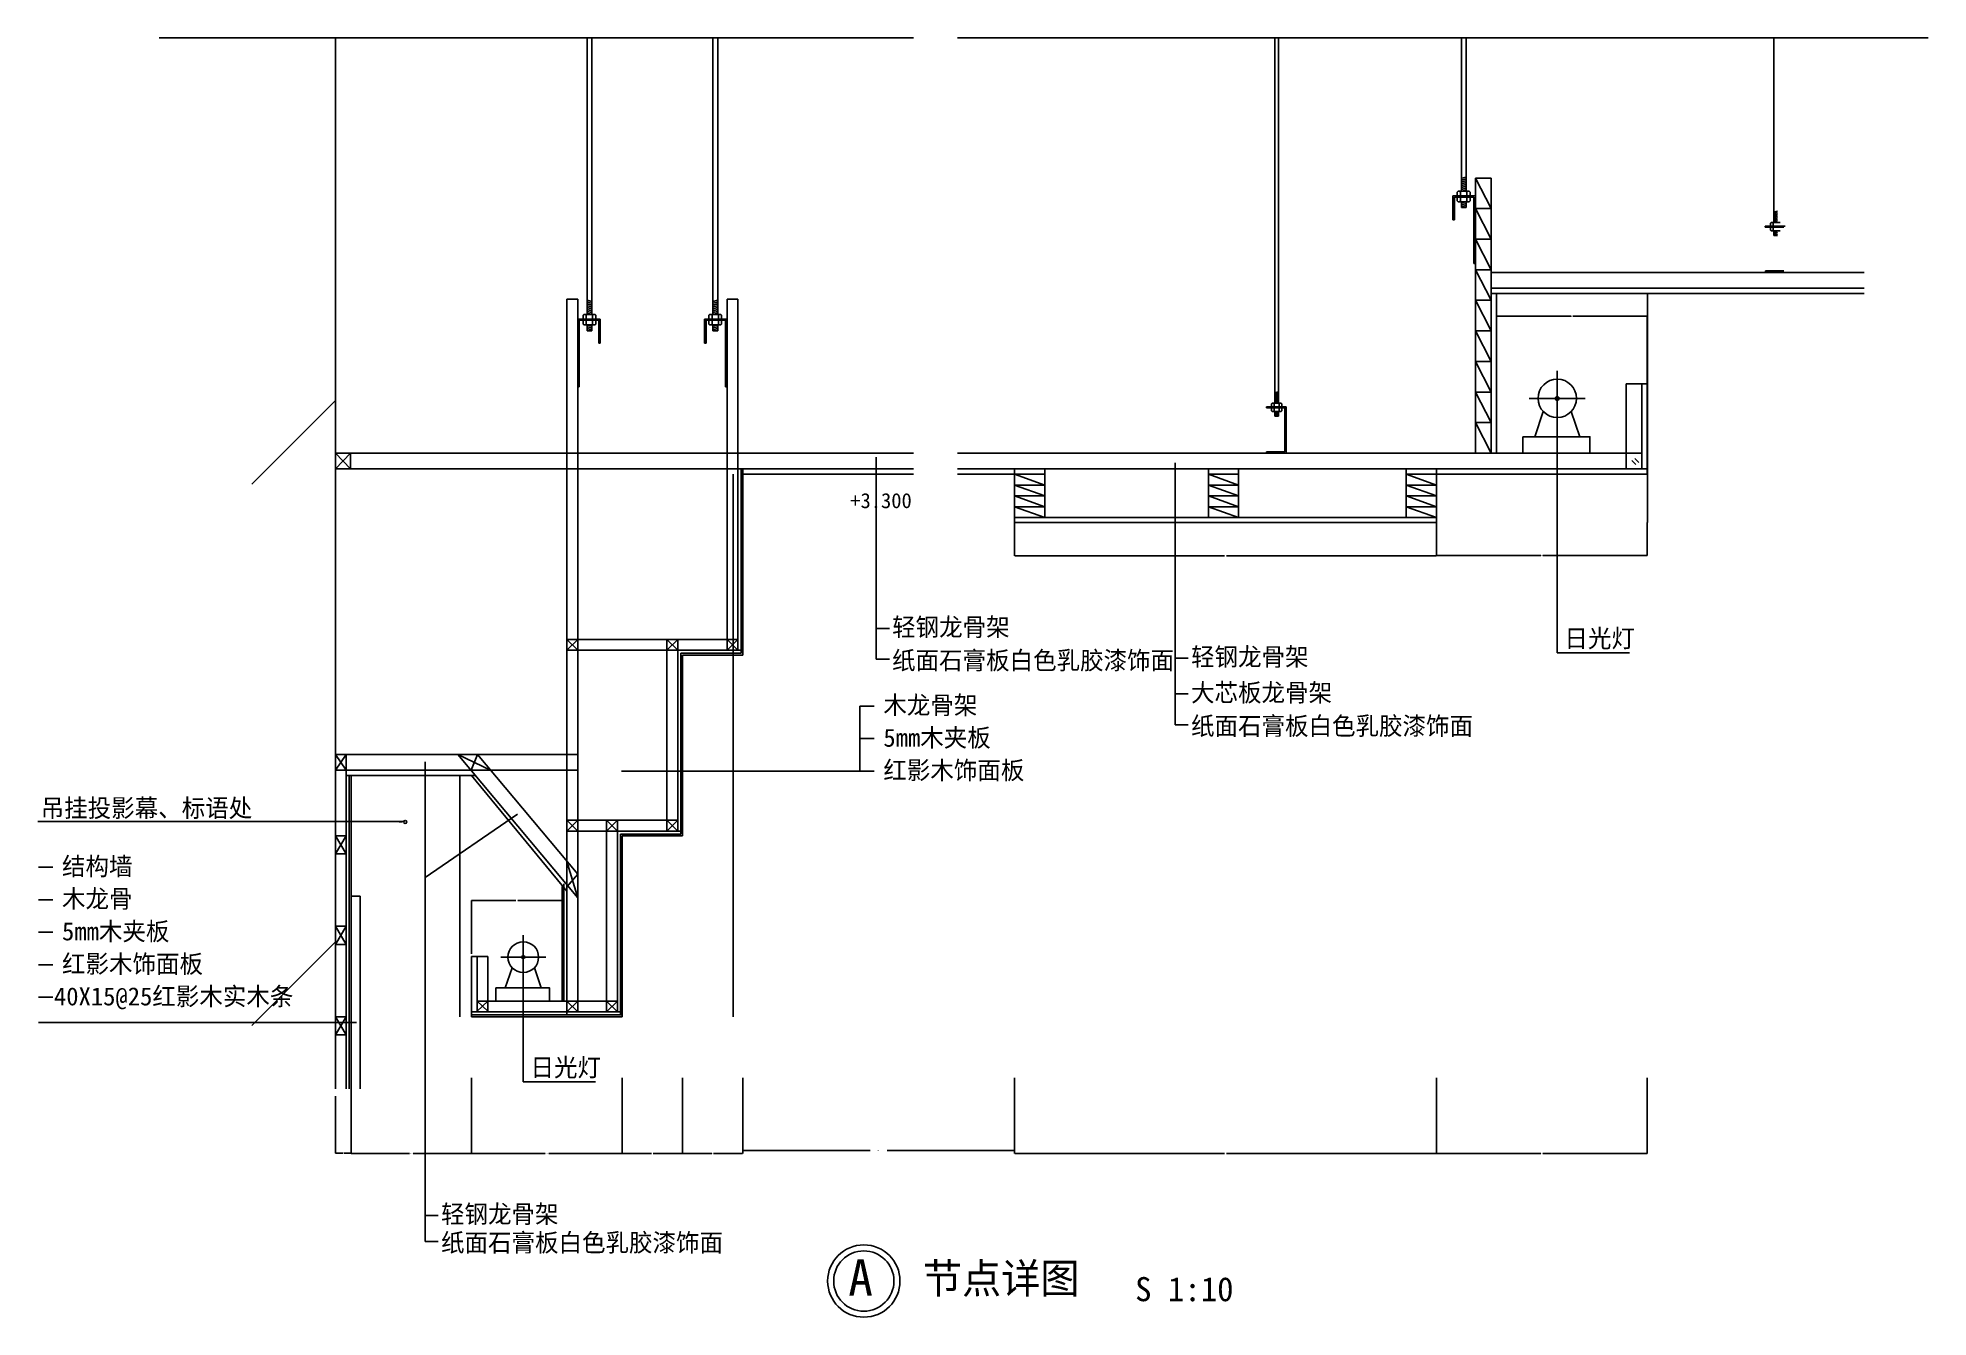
# Model space of a CAD drawing. Header units: metres. Extents: x 50963 to 54100, y 16709 to 18832.
import ezdxf

# ---------------------------------------------------------------- set-up
doc = ezdxf.new("R2010")
doc.units = ezdxf.units.M
for name, color, linetype in [('10', 8, 'Continuous'), ('20', 1, 'Continuous'), ('3', 2, 'Continuous'), ('6', 1, 'Continuous'), ('7', 7, 'Continuous'), ('8', 7, 'Continuous'), ('OTHER', 7, 'Continuous'), ('PUB_DIM', 3, 'Continuous'), ('PUB_HATCH', 7, 'Continuous'), ('PUB_TEXT', 7, 'Continuous'), ('WALL', 7, 'Continuous'), ('WINDOW', 2, 'Continuous'), ('填充', 2, 'Continuous')]:
    doc.layers.add(name, color=color, linetype=linetype)
doc.dimstyles.get("Standard").update_dxf_attribs({"dimtxt": 2.5, "dimasz": 2.5, "dimexe": 1.25, "dimexo": 0.625, "dimtad": 1, "dimcen": 2.5, "dimazin": 3, "dimtfac": 1, "dimtmove": 0, "dimatfit": 3})

# ---------------------------------------------------------------- blocks, each defined once
blk = doc.blocks.new('A$C02846B93')
at = {"layer": '6'}
for p, q in [((18, 0), (0, 30)), ((18, 30), (0, 0))]:
    blk.add_line(p, q, dxfattribs=at)
blk.add_lwpolyline([(0, 30), (18, 30), (18, 0), (0, 0)], close=True, dxfattribs=at)
blk = doc.blocks.new('A$C6F1B105A')
at = {"layer": '20'}
for p, q in [((0, 18), (18, 0)), ((18, 18), (0, 0))]:
    blk.add_line(p, q, dxfattribs=at)
blk = doc.blocks.new('A$C51C67223')
at = {"layer": '20'}
for p, q in [((57, 136.46), (57, 45.62)), ((10.19, 90.95), (103.58, 90.95)), ((33.83, 69.09), (19.6, 27.37)), ((80.16, 69.09), (94.4, 27.37))]:
    blk.add_line(p, q, dxfattribs=at)
blk.add_lwpolyline([(0, 27.37), (111.24, 27.37), (111.24, 0), (0, 0)], close=True, dxfattribs=at)
blk.add_circle((57, 90.95), 31.85, dxfattribs=at)
blk = doc.blocks.new('_DOT')
at = {"color": 0, "linetype": 'ByBlock'}
blk.add_line((-0.5, 0), (-1, 0), dxfattribs=at)
blk.add_lwpolyline([(-0.25, 0, 1), (0.25, 0, 1)], format="xyb", close=True, dxfattribs=at)
blk = doc.blocks.new('HY-4')
at = {"layer": '20'}
for points in [[(-5, 0, -1), (5, 0, -1)], [(-5, 0, 1), (5, 0, 1)]]:
    blk.add_lwpolyline(points, format="xyb", dxfattribs=at)
blk.add_circle((0, 0), 6, dxfattribs=at)
blk.add_circle((0, 0), 6, dxfattribs=at)
blk = doc.blocks.new('_CLOSEDFILLED')
at = {"color": 0, "linetype": 'BYBLOCK'}
blk.add_solid([(-1, 0), (0, 0), (-1, 0)], dxfattribs=at)
blk = doc.blocks.new('*D1')
for p, q in [((52117.14, 17807.94), (52117.14, 17657.94)), ((52116.89, 17657.94), (52116.64, 17657.94)), ((52117.14, 17507.94), (52117.14, 17657.94)), ((52117.14, 17657.94), (52117.14, 17657.94)), ((52117.39, 17657.94), (52117.64, 17657.94))]:
    blk.add_line(p, q)
at = {"layer": 'Defpoints'}
for p in [(52117.14, 17807.94), (52117.14, 17657.94), (52117.14, 17507.94)]:
    blk.add_point(p, dxfattribs=at)
at = {"layer": 'PUB_DIM', "xscale": 0.25, "yscale": 0.25}
blk.add_blockref('_CLOSEDFILLED', (52117.14, 17657.94), dxfattribs=at)
at = {"layer": 'PUB_DIM', "xscale": 0.25, "yscale": 0.25, "rotation": 180}
blk.add_blockref('_CLOSEDFILLED', (52117.14, 17657.94), dxfattribs=at)
at = {"layer": 'PUB_DIM', "insert": (52117.14, 17659.065), "char_height": 1, "attachment_point": 5}
blk.add_mtext('0', dxfattribs=at)
blk = doc.blocks.new('*D2')
for p, q in [((52117.14, 17507.94), (52117.14, 17357.94)), ((52116.89, 17357.94), (52116.64, 17357.94)), ((52117.14, 17207.94), (52117.14, 17357.94)), ((52117.14, 17357.94), (52117.14, 17357.94)), ((52117.39, 17357.94), (52117.64, 17357.94))]:
    blk.add_line(p, q)
at = {"layer": 'Defpoints'}
for p in [(52117.14, 17507.94), (52117.14, 17357.94), (52117.14, 17207.94)]:
    blk.add_point(p, dxfattribs=at)
at = {"layer": 'PUB_DIM', "xscale": 0.25, "yscale": 0.25}
blk.add_blockref('_CLOSEDFILLED', (52117.14, 17357.94), dxfattribs=at)
at = {"layer": 'PUB_DIM', "xscale": 0.25, "yscale": 0.25, "rotation": 180}
blk.add_blockref('_CLOSEDFILLED', (52117.14, 17357.94), dxfattribs=at)
at = {"layer": 'PUB_DIM', "insert": (52117.14, 17359.065), "char_height": 1, "attachment_point": 5}
blk.add_mtext('0', dxfattribs=at)
blk = doc.blocks.new('*D3')
for p, q in [((52133.22, 17106.21), (52133.22, 16985.66)), ((52584.16, 17106.21), (52584.16, 16985.66)), ((52133.47, 16985.66), (52344.69, 16985.66)), ((52372.69, 16985.66), (52583.91, 16985.66))]:
    blk.add_line(p, q)
at = {"layer": 'Defpoints'}
for p in [(52133.22, 17106.21), (52584.16, 17106.21), (52133.22, 16985.66)]:
    blk.add_point(p, dxfattribs=at)
at = {"layer": 'PUB_DIM', "xscale": 0.25, "yscale": 0.25, "rotation": 180}
blk.add_blockref('_CLOSEDFILLED', (52133.22, 16985.66), dxfattribs=at)
at = {"layer": 'PUB_DIM', "xscale": 0.25, "yscale": 0.25}
blk.add_blockref('_CLOSEDFILLED', (52584.16, 16985.66), dxfattribs=at)
at = {"layer": 'PUB_DIM', "insert": (52358.69, 16985.66), "char_height": 1, "attachment_point": 5}
blk.add_mtext('\\fSimplex|b0|i0|c134|p2;现场尺寸', dxfattribs=at)
blk = doc.blocks.new('*D4')
for p, q in [((52117.14, 18107.94), (52117.14, 17957.94)), ((52116.89, 17957.94), (52116.64, 17957.94)), ((52117.14, 17807.94), (52117.14, 17957.94)), ((52117.14, 17957.94), (52117.14, 17957.94)), ((52117.39, 17957.94), (52117.64, 17957.94))]:
    blk.add_line(p, q)
at = {"layer": 'Defpoints'}
for p in [(52117.14, 18107.94), (52117.14, 17957.94), (52117.14, 17807.94)]:
    blk.add_point(p, dxfattribs=at)
at = {"layer": 'PUB_DIM', "xscale": 0.25, "yscale": 0.25}
blk.add_blockref('_CLOSEDFILLED', (52117.14, 17957.94), dxfattribs=at)
at = {"layer": 'PUB_DIM', "xscale": 0.25, "yscale": 0.25, "rotation": 180}
blk.add_blockref('_CLOSEDFILLED', (52117.14, 17957.94), dxfattribs=at)
at = {"layer": 'PUB_DIM', "insert": (52117.14, 17959.065), "char_height": 1, "attachment_point": 5}
blk.add_mtext('0', dxfattribs=at)
blk = doc.blocks.new('*D5')
for p, q in [((51756.73, 17400.51), (51682.98, 17400.51)), ((51683.23, 17312.15), (51683.23, 17400.51)), ((51833.48, 17400.51), (51759.73, 17400.51)), ((51833.23, 17312.15), (51833.23, 17400.51))]:
    blk.add_line(p, q)
at = {"layer": 'Defpoints'}
for p in [(51833.23, 17400.51), (51683.23, 17312.15), (51833.23, 17312.15)]:
    blk.add_point(p, dxfattribs=at)
at = {"layer": 'PUB_DIM', "xscale": 0.25, "yscale": 0.25}
blk.add_blockref('_CLOSEDFILLED', (51683.23, 17400.51), dxfattribs=at)
at = {"layer": 'PUB_DIM', "xscale": 0.25, "yscale": 0.25, "rotation": 180}
blk.add_blockref('_CLOSEDFILLED', (51833.23, 17400.51), dxfattribs=at)
at = {"layer": 'PUB_DIM', "insert": (51758.23, 17400.51), "char_height": 1, "attachment_point": 5}
blk.add_mtext('150', dxfattribs=at)
blk = doc.blocks.new('*D6')
for p, q in [((51663.55, 17607.95), (51663.55, 17457.95)), ((51663.3, 17457.95), (51663.05, 17457.95)), ((51663.55, 17307.95), (51663.55, 17457.95)), ((51663.55, 17457.95), (51663.55, 17457.95)), ((51663.8, 17457.95), (51664.05, 17457.95))]:
    blk.add_line(p, q)
at = {"layer": 'Defpoints'}
for p in [(51663.55, 17607.95), (51663.55, 17457.95), (51663.55, 17307.95)]:
    blk.add_point(p, dxfattribs=at)
at = {"layer": 'PUB_DIM', "xscale": 0.25, "yscale": 0.25}
blk.add_blockref('_CLOSEDFILLED', (51663.55, 17457.95), dxfattribs=at)
at = {"layer": 'PUB_DIM', "xscale": 0.25, "yscale": 0.25, "rotation": 180}
blk.add_blockref('_CLOSEDFILLED', (51663.55, 17457.95), dxfattribs=at)
at = {"layer": 'PUB_DIM', "insert": (51663.55, 17459.075), "char_height": 1, "attachment_point": 5}
blk.add_mtext('0', dxfattribs=at)
blk = doc.blocks.new('*D7')
for p, q in [((51483.21, 17106.21), (51483.21, 16980.91)), ((51683.23, 17106.21), (51683.23, 16980.91)), ((51483.46, 16980.91), (51580.22, 16980.91)), ((51586.22, 16980.91), (51682.98, 16980.91))]:
    blk.add_line(p, q)
at = {"layer": 'Defpoints'}
for p in [(51483.21, 17106.21), (51683.23, 17106.21), (51483.21, 16980.91)]:
    blk.add_point(p, dxfattribs=at)
at = {"layer": 'PUB_DIM', "xscale": 0.25, "yscale": 0.25, "rotation": 180}
blk.add_blockref('_CLOSEDFILLED', (51483.21, 16980.91), dxfattribs=at)
at = {"layer": 'PUB_DIM', "xscale": 0.25, "yscale": 0.25}
blk.add_blockref('_CLOSEDFILLED', (51683.23, 16980.91), dxfattribs=at)
at = {"layer": 'PUB_DIM', "insert": (51583.22, 16980.91), "char_height": 1, "attachment_point": 5}
blk.add_mtext('200,02', dxfattribs=at)
blk = doc.blocks.new('*D8')
for p, q in [((51663.55, 17307.95), (51663.55, 17257.95)), ((51663.3, 17257.95), (51663.05, 17257.95)), ((51663.55, 17207.95), (51663.55, 17257.95)), ((51663.55, 17257.95), (51663.55, 17257.95)), ((51663.8, 17257.95), (51664.05, 17257.95))]:
    blk.add_line(p, q)
at = {"layer": 'Defpoints'}
for p in [(51663.55, 17307.95), (51663.55, 17257.95), (51663.55, 17207.95)]:
    blk.add_point(p, dxfattribs=at)
at = {"layer": 'PUB_DIM', "xscale": 0.25, "yscale": 0.25}
blk.add_blockref('_CLOSEDFILLED', (51663.55, 17257.95), dxfattribs=at)
at = {"layer": 'PUB_DIM', "xscale": 0.25, "yscale": 0.25, "rotation": 180}
blk.add_blockref('_CLOSEDFILLED', (51663.55, 17257.95), dxfattribs=at)
at = {"layer": 'PUB_DIM', "insert": (51663.55, 17259.075), "char_height": 1, "attachment_point": 5}
blk.add_mtext('0', dxfattribs=at)
blk = doc.blocks.new('*D9')
for p, q in [((51457.22, 17076.21), (51457.22, 16981.62)), ((51483.22, 17076.21), (51483.22, 16981.62)), ((51457.47, 16981.62), (51469.22, 16981.62)), ((51471.22, 16981.62), (51482.97, 16981.62))]:
    blk.add_line(p, q)
at = {"layer": 'Defpoints'}
for p in [(51457.22, 17076.21), (51483.22, 17076.21), (51457.22, 16981.62)]:
    blk.add_point(p, dxfattribs=at)
at = {"layer": 'PUB_DIM', "xscale": 0.25, "yscale": 0.25, "rotation": 180}
blk.add_blockref('_CLOSEDFILLED', (51457.22, 16981.62), dxfattribs=at)
at = {"layer": 'PUB_DIM', "xscale": 0.25, "yscale": 0.25}
blk.add_blockref('_CLOSEDFILLED', (51483.22, 16981.62), dxfattribs=at)
at = {"layer": 'PUB_DIM', "insert": (51470.22, 16981.62), "char_height": 1, "attachment_point": 5}
blk.add_mtext('26', dxfattribs=at)
blk = doc.blocks.new('*D10')
for p, q in [((51933.22, 17106.21), (51933.22, 16980.91)), ((52033.22, 17106.21), (52033.22, 16980.91)), ((51933.47, 16980.91), (51981.72, 16980.91)), ((51984.72, 16980.91), (52032.97, 16980.91))]:
    blk.add_line(p, q)
at = {"layer": 'Defpoints'}
for p in [(51933.22, 17106.21), (52033.22, 17106.21), (51933.22, 16980.91)]:
    blk.add_point(p, dxfattribs=at)
at = {"layer": 'PUB_DIM', "xscale": 0.25, "yscale": 0.25, "rotation": 180}
blk.add_blockref('_CLOSEDFILLED', (51933.22, 16980.91), dxfattribs=at)
at = {"layer": 'PUB_DIM', "xscale": 0.25, "yscale": 0.25}
blk.add_blockref('_CLOSEDFILLED', (52033.22, 16980.91), dxfattribs=at)
at = {"layer": 'PUB_DIM', "insert": (51983.22, 16980.91), "char_height": 1, "attachment_point": 5}
blk.add_mtext('100', dxfattribs=at)
blk = doc.blocks.new('*D11')
for p, q in [((51683.23, 17106.21), (51683.23, 16980.91)), ((51933.22, 17106.21), (51933.22, 16980.91)), ((51683.48, 16980.91), (51805.225, 16980.91)), ((51811.225, 16980.91), (51932.97, 16980.91))]:
    blk.add_line(p, q)
at = {"layer": 'Defpoints'}
for p in [(51683.23, 17106.21), (51933.22, 17106.21), (51683.23, 16980.91)]:
    blk.add_point(p, dxfattribs=at)
at = {"layer": 'PUB_DIM', "xscale": 0.25, "yscale": 0.25, "rotation": 180}
blk.add_blockref('_CLOSEDFILLED', (51683.23, 16980.91), dxfattribs=at)
at = {"layer": 'PUB_DIM', "xscale": 0.25, "yscale": 0.25}
blk.add_blockref('_CLOSEDFILLED', (51933.22, 16980.91), dxfattribs=at)
at = {"layer": 'PUB_DIM', "insert": (51808.225, 16980.91), "char_height": 1, "attachment_point": 5}
blk.add_mtext('249,99', dxfattribs=at)
blk = doc.blocks.new('*D12')
for p, q in [((52033.22, 17106.21), (52033.22, 16980.91)), ((52133.22, 17106.21), (52133.22, 16980.91)), ((52033.47, 16980.91), (52081.72, 16980.91)), ((52084.72, 16980.91), (52132.97, 16980.91))]:
    blk.add_line(p, q)
at = {"layer": 'Defpoints'}
for p in [(52033.22, 17106.21), (52133.22, 17106.21), (52033.22, 16980.91)]:
    blk.add_point(p, dxfattribs=at)
at = {"layer": 'PUB_DIM', "xscale": 0.25, "yscale": 0.25, "rotation": 180}
blk.add_blockref('_CLOSEDFILLED', (52033.22, 16980.91), dxfattribs=at)
at = {"layer": 'PUB_DIM', "xscale": 0.25, "yscale": 0.25}
blk.add_blockref('_CLOSEDFILLED', (52133.22, 16980.91), dxfattribs=at)
at = {"layer": 'PUB_DIM', "insert": (52083.22, 16980.91), "char_height": 1, "attachment_point": 5}
blk.add_mtext('100', dxfattribs=at)
blk = doc.blocks.new('*D13')
for p, q in [((53634.46, 18257.95), (53634.46, 18182.95)), ((53634.21, 18182.95), (53633.96, 18182.95)), ((53634.46, 18107.95), (53634.46, 18182.95)), ((53634.46, 18182.95), (53634.46, 18182.95)), ((53634.71, 18182.95), (53634.96, 18182.95))]:
    blk.add_line(p, q)
at = {"layer": 'Defpoints'}
for p in [(53634.46, 18257.95), (53634.46, 18182.95), (53634.46, 18107.95)]:
    blk.add_point(p, dxfattribs=at)
at = {"layer": 'PUB_DIM', "xscale": 0.25, "yscale": 0.25}
blk.add_blockref('_CLOSEDFILLED', (53634.46, 18182.95), dxfattribs=at)
at = {"layer": 'PUB_DIM', "xscale": 0.25, "yscale": 0.25, "rotation": 180}
blk.add_blockref('_CLOSEDFILLED', (53634.46, 18182.95), dxfattribs=at)
at = {"layer": 'PUB_DIM', "insert": (53634.46, 18184.075), "char_height": 1, "attachment_point": 5}
blk.add_mtext('0', dxfattribs=at)
blk = doc.blocks.new('*D14')
for p, q in [((53634.46, 18407.95), (53634.46, 18332.95)), ((53634.21, 18332.95), (53633.96, 18332.95)), ((53634.46, 18257.95), (53634.46, 18332.95)), ((53634.46, 18332.95), (53634.46, 18332.95)), ((53634.71, 18332.95), (53634.96, 18332.95))]:
    blk.add_line(p, q)
at = {"layer": 'Defpoints'}
for p in [(53634.46, 18407.95), (53634.46, 18332.95), (53634.46, 18257.95)]:
    blk.add_point(p, dxfattribs=at)
at = {"layer": 'PUB_DIM', "xscale": 0.25, "yscale": 0.25}
blk.add_blockref('_CLOSEDFILLED', (53634.46, 18332.95), dxfattribs=at)
at = {"layer": 'PUB_DIM', "xscale": 0.25, "yscale": 0.25, "rotation": 180}
blk.add_blockref('_CLOSEDFILLED', (53634.46, 18332.95), dxfattribs=at)
at = {"layer": 'PUB_DIM', "insert": (53634.46, 18334.075), "char_height": 1, "attachment_point": 5}
blk.add_mtext('0', dxfattribs=at)
blk = doc.blocks.new('*D15')
for p, q in [((53507.66, 18370.24), (53383.91, 18370.24)), ((53384.16, 18257.94), (53384.16, 18370.24)), ((53634.41, 18370.24), (53510.66, 18370.24)), ((53634.16, 18257.94), (53634.16, 18370.24))]:
    blk.add_line(p, q)
at = {"layer": 'Defpoints'}
for p in [(53634.16, 18370.24), (53384.16, 18257.94), (53634.16, 18257.94)]:
    blk.add_point(p, dxfattribs=at)
at = {"layer": 'PUB_DIM', "xscale": 0.25, "yscale": 0.25}
blk.add_blockref('_CLOSEDFILLED', (53384.16, 18370.24), dxfattribs=at)
at = {"layer": 'PUB_DIM', "xscale": 0.25, "yscale": 0.25, "rotation": 180}
blk.add_blockref('_CLOSEDFILLED', (53634.16, 18370.24), dxfattribs=at)
at = {"layer": 'PUB_DIM', "insert": (53509.16, 18370.24), "char_height": 1, "attachment_point": 5}
blk.add_mtext('250', dxfattribs=at)
blk = doc.blocks.new('*D16')
for p, q in [((53284.16, 17106.21), (53284.16, 16980.91)), ((53634.16, 17106.21), (53634.16, 16980.91)), ((53284.41, 16980.91), (53457.66, 16980.91)), ((53460.66, 16980.91), (53633.91, 16980.91))]:
    blk.add_line(p, q)
at = {"layer": 'Defpoints'}
for p in [(53284.16, 17106.21), (53634.16, 17106.21), (53284.16, 16980.91)]:
    blk.add_point(p, dxfattribs=at)
at = {"layer": 'PUB_DIM', "xscale": 0.25, "yscale": 0.25, "rotation": 180}
blk.add_blockref('_CLOSEDFILLED', (53284.16, 16980.91), dxfattribs=at)
at = {"layer": 'PUB_DIM', "xscale": 0.25, "yscale": 0.25}
blk.add_blockref('_CLOSEDFILLED', (53634.16, 16980.91), dxfattribs=at)
at = {"layer": 'PUB_DIM', "insert": (53459.16, 16980.91), "char_height": 1, "attachment_point": 5}
blk.add_mtext('350', dxfattribs=at)
blk = doc.blocks.new('*D17')
for p, q in [((53284.16, 18027.94), (53284.16, 17973.32)), ((53634.16, 18027.94), (53634.16, 17973.32)), ((53284.41, 17973.32), (53457.66, 17973.32)), ((53460.66, 17973.32), (53633.91, 17973.32))]:
    blk.add_line(p, q)
at = {"layer": 'Defpoints'}
for p in [(53284.16, 18027.94), (53634.16, 18027.94), (53284.16, 17973.32)]:
    blk.add_point(p, dxfattribs=at)
at = {"layer": 'PUB_DIM', "xscale": 0.25, "yscale": 0.25, "rotation": 180}
blk.add_blockref('_CLOSEDFILLED', (53284.16, 17973.32), dxfattribs=at)
at = {"layer": 'PUB_DIM', "xscale": 0.25, "yscale": 0.25}
blk.add_blockref('_CLOSEDFILLED', (53634.16, 17973.32), dxfattribs=at)
at = {"layer": 'PUB_DIM', "insert": (53459.16, 17973.32), "char_height": 1, "attachment_point": 5}
blk.add_mtext('350', dxfattribs=at)
blk = doc.blocks.new('*D18')
for p, q in [((52584.16, 17106.21), (52584.16, 16980.91)), ((53284.16, 17106.21), (53284.16, 16980.91)), ((52584.41, 16980.91), (52932.66, 16980.91)), ((52935.66, 16980.91), (53283.91, 16980.91))]:
    blk.add_line(p, q)
at = {"layer": 'Defpoints'}
for p in [(52584.16, 17106.21), (53284.16, 17106.21), (52584.16, 16980.91)]:
    blk.add_point(p, dxfattribs=at)
at = {"layer": 'PUB_DIM', "xscale": 0.25, "yscale": 0.25, "rotation": 180}
blk.add_blockref('_CLOSEDFILLED', (52584.16, 16980.91), dxfattribs=at)
at = {"layer": 'PUB_DIM', "xscale": 0.25, "yscale": 0.25}
blk.add_blockref('_CLOSEDFILLED', (53284.16, 16980.91), dxfattribs=at)
at = {"layer": 'PUB_DIM', "insert": (52934.16, 16980.91), "char_height": 1, "attachment_point": 5}
blk.add_mtext('700', dxfattribs=at)
blk = doc.blocks.new('*D19')
for p, q in [((52584.17, 18027.94), (52584.17, 17972.57)), ((53284.17, 18027.94), (53284.17, 17972.57)), ((52584.42, 17972.57), (52932.67, 17972.57)), ((52935.67, 17972.57), (53283.92, 17972.57))]:
    blk.add_line(p, q)
at = {"layer": 'Defpoints'}
for p in [(52584.17, 18027.94), (53284.17, 18027.94), (52584.17, 17972.57)]:
    blk.add_point(p, dxfattribs=at)
at = {"layer": 'PUB_DIM', "xscale": 0.25, "yscale": 0.25, "rotation": 180}
blk.add_blockref('_CLOSEDFILLED', (52584.17, 17972.57), dxfattribs=at)
at = {"layer": 'PUB_DIM', "xscale": 0.25, "yscale": 0.25}
blk.add_blockref('_CLOSEDFILLED', (53284.17, 17972.57), dxfattribs=at)
at = {"layer": 'PUB_DIM', "insert": (52934.17, 17972.57), "char_height": 1, "attachment_point": 5}
blk.add_mtext('700', dxfattribs=at)
blk = doc.blocks.new('*D20')
for p, q in [((53634.46, 18107.95), (53634.46, 18067.95)), ((53634.21, 18067.95), (53633.96, 18067.95)), ((53634.46, 18027.95), (53634.46, 18067.95)), ((53634.46, 18067.95), (53634.46, 18067.95)), ((53634.71, 18067.95), (53634.96, 18067.95))]:
    blk.add_line(p, q)
at = {"layer": 'Defpoints'}
for p in [(53634.46, 18107.95), (53634.46, 18067.95), (53634.46, 18027.95)]:
    blk.add_point(p, dxfattribs=at)
at = {"layer": 'PUB_DIM', "xscale": 0.25, "yscale": 0.25}
blk.add_blockref('_CLOSEDFILLED', (53634.46, 18067.95), dxfattribs=at)
at = {"layer": 'PUB_DIM', "xscale": 0.25, "yscale": 0.25, "rotation": 180}
blk.add_blockref('_CLOSEDFILLED', (53634.46, 18067.95), dxfattribs=at)
at = {"layer": 'PUB_DIM', "insert": (53634.46, 18069.075), "char_height": 1, "attachment_point": 5}
blk.add_mtext('0', dxfattribs=at)

msp = doc.modelspace()

# ---------------------------------------------------------------- hatches: boundary and pattern name
at = {"layer": '填充'}
h = msp.add_hatch(dxfattribs=at)
h.set_pattern_fill('ANSI31', scale=200)
h.paths.add_polyline_path([(51318.2, 18107.94), (51457.22, 18107.94), (51457.22, 18832.09), (51318.2, 18832.09)])
h.paths.add_polyline_path([(51457.22, 18107.94), (51318.2, 18107.94), (51318.2, 17561.84), (51457.22, 17561.84)])
h.paths.add_polyline_path([(51457.22, 17561.84), (51318.2, 17561.84), (51318.2, 17088.16), (51457.22, 17088.16)])

# ---------------------------------------------------------------- linework, layer by layer
at = {"layer": '10'}
for p, q in [((53613.33, 18134.36), (53619.89, 18127.39)), ((53613.33, 18134.36), (53619.89, 18127.39)), ((53608.81, 18130.87), (53615.38, 18123.91)), ((53608.81, 18130.87), (53615.38, 18123.91))]:
    msp.add_line(p, q, dxfattribs=at)
at = {"layer": '20'}
for p, q in [((53349.16, 18599.38), (53349.16, 18142.94)), ((53375.16, 18599.38), (53375.16, 18142.94)), ((53375.16, 18442.94), (53994.19, 18442.94)), ((53375.16, 18416.94), (53994.19, 18416.94)), ((51841.23, 17210.94), (51841.23, 18398.56)), ((51859.23, 17215.94), (51859.23, 18398.56)), ((52107.23, 17815.94), (52107.23, 18398.56)), ((52125.23, 17815.94), (52125.23, 18398.56)), ((53599.16, 18116.94), (53599.16, 18257.94)), ((53599.16, 18116.94), (53599.16, 18257.94)), ((53625.16, 18116.94), (53625.16, 18257.94)), ((53625.16, 18116.94), (53625.16, 18257.94)), ((51457.22, 18142.94), (52416.5, 18142.94)), ((51482.22, 18142.94), (51457.22, 18116.94)), ((51482.22, 18116.94), (51457.22, 18142.94)), ((51482.22, 18116.94), (51482.22, 18142.94)), ((52489.69, 18142.94), (53625.16, 18142.94)), ((51457.22, 18116.94), (52416.5, 18116.94)), ((52130.23, 17810.94), (52130.23, 18116.94)), ((52489.69, 18116.94), (53634.16, 18116.94)), ((52584.16, 18107.94), (52634.16, 18107.94)), ((52634.16, 18116.94), (52634.16, 18035.94)), ((52905.84, 18116.94), (52905.84, 18036.94)), ((52905.84, 18107.94), (52955.84, 18107.94)), ((52955.84, 18116.94), (52955.84, 18035.94)), ((53234.16, 18116.94), (53234.16, 18036.94)), ((53234.16, 18107.94), (53284.16, 18107.94)), ((52584.16, 18089.94), (52634.16, 18089.94)), ((52584.16, 18071.94), (52634.16, 18071.94)), ((52905.84, 18089.94), (52955.84, 18089.94)), ((52905.84, 18071.94), (52955.84, 18071.94)), ((53234.16, 18089.94), (53284.16, 18089.94)), ((53234.16, 18071.94), (53284.16, 18071.94)), ((52584.16, 18053.94), (52634.16, 18053.94)), ((52905.84, 18053.94), (52955.84, 18053.94)), ((53234.16, 18053.94), (53284.16, 18053.94)), ((52584.16, 18035.94), (53284.16, 18035.94)), ((51841.23, 17833.94), (52125.23, 17833.94)), ((52007.23, 17515.94), (52007.23, 17833.94)), ((52025.23, 17515.94), (52025.23, 17833.94)), ((51841.23, 17815.94), (52130.23, 17815.94)), ((52030.23, 17810.94), (52130.23, 17810.94)), ((52030.23, 17510.94), (52030.23, 17810.94)), ((51457.22, 17642.94), (51859.23, 17642.94)), ((51475.22, 17616.94), (51457.22, 17642.94)), ((51475.22, 17642.94), (51457.22, 17616.94)), ((51475.22, 17088.16), (51475.22, 17642.94)), ((51457.22, 17616.94), (51859.23, 17616.94)), ((51480.22, 17088.16), (51480.22, 17607.94)), ((51841.23, 17533.94), (52025.23, 17533.94)), ((51841.23, 17515.94), (52030.23, 17515.94)), ((51907.23, 17215.94), (51907.23, 17533.94)), ((51925.23, 17215.94), (51925.23, 17533.94)), ((51930.23, 17210.94), (51930.23, 17510.94)), ((51930.23, 17510.94), (52030.23, 17510.94)), ((51836.23, 17233.94), (51836.23, 17428.17)), ((51692.23, 17216.94), (51692.23, 17307.94)), ((51692.23, 17216.94), (51692.23, 17307.94)), ((51710.23, 17216.94), (51710.23, 17307.94)), ((51692.23, 17233.94), (51925.23, 17233.94)), ((51859.23, 17233.94), (51841.23, 17215.94)), ((51841.23, 17233.94), (51859.23, 17215.94)), ((51683.23, 17215.94), (51930.23, 17215.94)), ((51683.23, 17210.94), (51933.23, 17210.94))]:
    msp.add_line(p, q, dxfattribs=at)
at = {"layer": '3'}
for p, q in [((51457.22, 17088.16), (51457.22, 18832.09)), ((53375.16, 18407.94), (53994.19, 18407.94)), ((53384.16, 18407.94), (53384.16, 18142.94)), ((52133.23, 17807.94), (52133.23, 18116.94)), ((52133.23, 18107.94), (52416.5, 18107.94)), ((52489.69, 18107.94), (52584.16, 18107.94)), ((53284.16, 18107.94), (53634.16, 18107.94)), ((52033.23, 17807.94), (52133.23, 17807.94)), ((52033.23, 17507.94), (52033.23, 17807.94)), ((51483.22, 17088.16), (51483.22, 17607.94)), ((51841.23, 17416.09), (51683.23, 17607.94)), ((51933.23, 17207.94), (51933.23, 17507.94)), ((51933.23, 17507.94), (52033.23, 17507.94)), ((51833.23, 17233.94), (51833.23, 17424.09)), ((51683.23, 17207.94), (51933.23, 17207.94))]:
    msp.add_line(p, q, dxfattribs=at)
at = {"layer": '6'}
for p, q in [((51874.75, 18373.16), (51874.75, 18832.09)), ((51882.74, 18373.16), (51882.74, 18832.09)), ((52083.71, 18373.16), (52083.71, 18832.09)), ((52091.7, 18373.16), (52091.7, 18832.09)), ((53016.07, 18225.82), (53016.07, 18832.09)), ((53022.46, 18225.82), (53022.46, 18832.09)), ((53325.65, 18577.54), (53325.65, 18832.09)), ((53333.64, 18577.54), (53333.64, 18832.09)), ((53844.04, 18525.82), (53844.04, 18832.09)), ((53318.93, 18576.23), (53320.25, 18577.54)), ((53318.93, 18576.23), (53318.93, 18569.88)), ((53338.72, 18577.54), (53320.25, 18577.54)), ((53323.02, 18577.54), (53324.33, 18576.23)), ((53324.33, 18576.23), (53324.33, 18569.88)), ((53324.36, 18576.23), (53325.68, 18577.54)), ((53325.65, 18599.17), (53333.64, 18601.14)), ((53325.65, 18596.08), (53333.64, 18598.05)), ((53325.65, 18592.99), (53333.64, 18594.96)), ((53325.65, 18589.9), (53333.64, 18591.87)), ((53325.65, 18586.81), (53333.64, 18588.78)), ((53325.65, 18583.72), (53333.64, 18585.69)), ((53325.65, 18580.63), (53333.64, 18582.6)), ((53325.65, 18577.54), (53333.64, 18579.51)), ((53333.58, 18577.54), (53334.9, 18576.23)), ((53334.9, 18576.23), (53334.9, 18569.88)), ((53334.92, 18576.23), (53336.24, 18577.54)), ((53338.72, 18577.54), (53340.03, 18576.23)), ((53340.03, 18576.23), (53340.03, 18569.88)), ((53349.16, 18599.38), (53375.16, 18599.38)), ((53311.65, 18530.03), (53311.65, 18569.88)), ((53311.65, 18569.88), (53325.65, 18569.88)), ((53314.26, 18567.78), (53314.26, 18530.03)), ((53346.56, 18567.78), (53314.26, 18567.78)), ((53318.93, 18561.43), (53318.93, 18567.78)), ((53318.93, 18561.43), (53320.25, 18560.11)), ((53338.72, 18560.11), (53320.25, 18560.11)), ((53323.02, 18560.11), (53324.33, 18561.43)), ((53324.33, 18569.88), (53349.16, 18569.88)), ((53324.33, 18561.43), (53324.33, 18567.78)), ((53324.36, 18561.43), (53325.68, 18560.11)), ((53325.65, 18558.2), (53333.64, 18560.17)), ((53325.65, 18550.49), (53325.65, 18560.14)), ((53325.65, 18555.11), (53333.64, 18557.08)), ((53325.65, 18552.02), (53333.64, 18553.99)), ((53333.64, 18550.49), (53325.65, 18550.49)), ((53333.58, 18560.11), (53334.9, 18561.43)), ((53333.64, 18550.49), (53333.64, 18560.17)), ((53334.9, 18561.43), (53334.9, 18567.78)), ((53334.92, 18561.43), (53336.24, 18560.11)), ((53338.72, 18560.11), (53340.03, 18561.43)), ((53340.03, 18561.43), (53340.03, 18567.78)), ((53346.56, 18457.62), (53346.56, 18567.78)), ((53844.04, 18543.12), (53850.43, 18544.7)), ((53844.04, 18540.65), (53850.43, 18542.23)), ((53314.26, 18530.03), (53311.65, 18530.03)), ((53829.98, 18519.69), (53829.98, 18518.01)), ((53829.98, 18519.69), (53844.04, 18519.69)), ((53860.77, 18518.01), (53829.98, 18518.01)), ((53838.67, 18524.77), (53839.72, 18525.82)), ((53838.67, 18524.77), (53838.67, 18519.69)), ((53838.67, 18512.93), (53838.67, 18518.01)), ((53838.67, 18512.93), (53839.72, 18511.87)), ((53854.49, 18525.82), (53839.72, 18525.82)), ((53854.49, 18511.87), (53839.72, 18511.87)), ((53841.93, 18525.82), (53842.99, 18524.77)), ((53841.93, 18511.87), (53842.99, 18512.93)), ((53842.99, 18524.77), (53842.99, 18519.69)), ((53842.99, 18519.69), (53862.85, 18519.69)), ((53842.99, 18512.93), (53842.99, 18518.01)), ((53843.01, 18524.77), (53844.06, 18525.82)), ((53843.01, 18512.93), (53844.06, 18511.87)), ((53844.04, 18538.18), (53850.43, 18539.75)), ((53844.04, 18535.71), (53850.43, 18537.28)), ((53844.04, 18533.23), (53850.43, 18534.81)), ((53844.04, 18530.76), (53850.43, 18532.34)), ((53844.04, 18528.29), (53850.43, 18529.87)), ((53844.04, 18525.82), (53850.43, 18527.39)), ((53844.04, 18510.35), (53850.43, 18511.92)), ((53844.04, 18504.18), (53844.04, 18511.9)), ((53844.04, 18507.87), (53850.43, 18509.45)), ((53844.04, 18505.4), (53850.43, 18506.98)), ((53850.43, 18504.18), (53844.04, 18504.18)), ((53346.56, 18457.62), (53349.16, 18457.62)), ((53830.34, 18445.34), (53830.34, 18442.94)), ((53860.77, 18445.34), (53830.34, 18445.34)), ((53862.85, 18442.94), (53830.34, 18442.94)), ((53831.86, 18442.94), (53833.94, 18442.94)), ((51841.23, 18398.56), (51859.23, 18398.56)), ((51882.74, 18394.79), (51874.75, 18396.75)), ((51882.74, 18391.7), (51874.75, 18393.66)), ((51882.74, 18388.61), (51874.75, 18390.57)), ((51882.74, 18385.52), (51874.75, 18387.48)), ((51882.74, 18382.43), (51874.75, 18384.4)), ((52083.71, 18394.79), (52091.7, 18396.75)), ((52083.71, 18391.7), (52091.7, 18393.66)), ((52083.71, 18388.61), (52091.7, 18390.57)), ((52083.71, 18385.52), (52091.7, 18387.48)), ((52083.71, 18382.43), (52091.7, 18384.4)), ((52107.23, 18398.56), (52125.23, 18398.56)), ((51884.06, 18365.49), (51859.23, 18365.49)), ((51861.83, 18253.23), (51861.83, 18363.39)), ((51861.83, 18363.39), (51894.13, 18363.39)), ((51869.67, 18373.16), (51868.36, 18371.84)), ((51868.36, 18371.84), (51868.36, 18365.49)), ((51868.36, 18357.04), (51868.36, 18363.39)), ((51869.67, 18355.73), (51868.36, 18357.04)), ((51869.67, 18373.16), (51888.14, 18373.16)), ((51869.67, 18355.73), (51888.14, 18355.73)), ((51873.46, 18371.84), (51872.15, 18373.16)), ((51873.46, 18357.04), (51872.15, 18355.73)), ((51874.81, 18373.16), (51873.49, 18371.84)), ((51873.49, 18371.84), (51873.49, 18365.49)), ((51873.49, 18357.04), (51873.49, 18363.39)), ((51874.81, 18355.73), (51873.49, 18357.04)), ((51882.74, 18379.34), (51874.75, 18381.31)), ((51882.74, 18376.25), (51874.75, 18378.22)), ((51882.74, 18373.16), (51874.75, 18375.13)), ((51882.74, 18353.81), (51874.75, 18355.78)), ((51874.75, 18346.11), (51874.75, 18355.78)), ((51882.74, 18350.72), (51874.75, 18352.69)), ((51884.03, 18371.84), (51882.71, 18373.16)), ((51884.03, 18357.04), (51882.71, 18355.73)), ((51896.74, 18365.49), (51882.74, 18365.49)), ((51882.74, 18346.11), (51882.74, 18355.76)), ((51885.37, 18373.16), (51884.06, 18371.84)), ((51884.06, 18371.84), (51884.06, 18365.49)), ((51884.06, 18357.04), (51884.06, 18363.39)), ((51885.37, 18355.73), (51884.06, 18357.04)), ((51889.46, 18371.84), (51888.14, 18373.16)), ((51889.46, 18357.04), (51888.14, 18355.73)), ((51889.46, 18371.84), (51889.46, 18365.49)), ((51889.46, 18357.04), (51889.46, 18363.39)), ((51894.13, 18363.39), (51894.13, 18325.64)), ((51896.74, 18325.64), (51896.74, 18365.49)), ((52069.71, 18365.49), (52083.71, 18365.49)), ((52069.71, 18325.64), (52069.71, 18365.49)), ((52104.62, 18363.39), (52072.32, 18363.39)), ((52072.32, 18363.39), (52072.32, 18325.64)), ((52077, 18371.84), (52078.31, 18373.16)), ((52077, 18371.84), (52077, 18365.49)), ((52077, 18357.04), (52077, 18363.39)), ((52077, 18357.04), (52078.31, 18355.73)), ((52096.78, 18373.16), (52078.31, 18373.16)), ((52096.78, 18355.73), (52078.31, 18355.73)), ((52081.08, 18373.16), (52082.39, 18371.84)), ((52081.08, 18355.73), (52082.39, 18357.04)), ((52082.39, 18371.84), (52082.39, 18365.49)), ((52082.39, 18365.49), (52107.23, 18365.49)), ((52082.39, 18357.04), (52082.39, 18363.39)), ((52082.42, 18371.84), (52083.74, 18373.16)), ((52082.42, 18357.04), (52083.74, 18355.73)), ((52083.71, 18379.34), (52091.7, 18381.31)), ((52083.71, 18376.25), (52091.7, 18378.22)), ((52083.71, 18373.16), (52091.7, 18375.13)), ((52083.71, 18353.81), (52091.7, 18355.78)), ((52083.71, 18346.11), (52083.71, 18355.76)), ((52083.71, 18350.72), (52091.7, 18352.69)), ((52091.64, 18373.16), (52092.96, 18371.84)), ((52091.64, 18355.73), (52092.96, 18357.04)), ((52091.7, 18346.11), (52091.7, 18355.78)), ((52092.96, 18371.84), (52092.96, 18365.49)), ((52092.96, 18357.04), (52092.96, 18363.39)), ((52092.99, 18371.84), (52094.3, 18373.16)), ((52092.99, 18357.04), (52094.3, 18355.73)), ((52096.78, 18373.16), (52098.1, 18371.84)), ((52096.78, 18355.73), (52098.1, 18357.04)), ((52098.1, 18371.84), (52098.1, 18365.49)), ((52098.1, 18357.04), (52098.1, 18363.39)), ((52104.62, 18253.23), (52104.62, 18363.39)), ((51882.74, 18347.64), (51874.75, 18349.6)), ((51874.75, 18346.11), (51882.74, 18346.11)), ((51894.13, 18325.64), (51896.74, 18325.64)), ((52072.32, 18325.64), (52069.71, 18325.64)), ((52083.71, 18347.64), (52091.7, 18349.6)), ((52091.7, 18346.11), (52083.71, 18346.11)), ((53634.16, 18107.94), (53634.16, 18257.94)), ((51861.83, 18253.23), (51859.23, 18253.23)), ((52104.62, 18253.23), (52107.23, 18253.23)), ((53016.07, 18243.12), (53022.46, 18244.7)), ((53016.07, 18240.65), (53022.46, 18242.23)), ((53016.07, 18238.18), (53022.46, 18239.75)), ((53016.07, 18235.71), (53022.46, 18237.28)), ((53016.07, 18233.23), (53022.46, 18234.81)), ((53016.07, 18230.76), (53022.46, 18232.34)), ((53016.07, 18228.29), (53022.46, 18229.87)), ((53016.07, 18225.82), (53022.46, 18227.39)), ((53002.01, 18219.69), (53002.01, 18218.01)), ((53002.01, 18219.69), (53016.07, 18219.69)), ((53032.8, 18218.01), (53002.01, 18218.01)), ((53010.7, 18224.77), (53011.75, 18225.82)), ((53010.7, 18224.77), (53010.7, 18219.69)), ((53010.7, 18212.93), (53010.7, 18218.01)), ((53010.7, 18212.93), (53011.75, 18211.87)), ((53026.53, 18225.82), (53011.75, 18225.82)), ((53026.53, 18211.87), (53011.75, 18211.87)), ((53013.97, 18225.82), (53015.02, 18224.77)), ((53013.97, 18211.87), (53015.02, 18212.93)), ((53015.02, 18224.77), (53015.02, 18219.69)), ((53015.02, 18219.69), (53034.88, 18219.69)), ((53015.02, 18212.93), (53015.02, 18218.01)), ((53015.04, 18224.77), (53016.09, 18225.82)), ((53015.04, 18212.93), (53016.09, 18211.87)), ((53016.07, 18210.35), (53022.46, 18211.92)), ((53016.07, 18204.18), (53016.07, 18211.9)), ((53016.07, 18207.87), (53022.46, 18209.45)), ((53016.07, 18205.4), (53022.46, 18206.98)), ((53022.46, 18204.18), (53016.07, 18204.18)), ((53022.42, 18225.82), (53023.47, 18224.77)), ((53022.42, 18211.87), (53023.47, 18212.93)), ((53022.46, 18204.18), (53022.46, 18211.92)), ((53023.47, 18224.77), (53023.47, 18219.69)), ((53023.47, 18212.93), (53023.47, 18218.01)), ((53023.49, 18224.77), (53024.54, 18225.82)), ((53023.49, 18212.93), (53024.54, 18211.87)), ((53026.53, 18225.82), (53027.58, 18224.77)), ((53026.53, 18211.87), (53027.58, 18212.93)), ((53027.58, 18224.77), (53027.58, 18219.69)), ((53027.58, 18212.93), (53027.58, 18218.01)), ((53032.8, 18145.34), (53032.8, 18218.01)), ((53034.88, 18219.69), (53034.88, 18142.94)), ((53034.88, 18203.04), (53034.88, 18142.94)), ((53002.37, 18145.34), (53002.37, 18142.94)), ((53032.8, 18145.34), (53002.37, 18145.34)), ((53034.88, 18142.94), (53002.37, 18142.94)), ((53032.8, 18142.94), (53034.88, 18142.94)), ((51859.23, 17405.17), (51660.46, 17642.94)), ((51714.78, 17616.94), (51660.46, 17642.94)), ((51693.04, 17642.94), (51682.19, 17616.94)), ((51859.23, 17444.14), (51693.04, 17642.94)), ((51841.23, 17465.68), (51859.23, 17405.17)), ((51841.23, 17423.17), (51859.23, 17444.14)), ((51498.22, 17407.94), (51483.22, 17407.94)), ((51498.22, 17088.16), (51498.22, 17407.94)), ((51683.23, 17207.94), (51683.23, 17307.94)), ((51692.23, 17233.94), (51710.23, 17216.94)), ((51710.23, 17233.94), (51692.23, 17216.94))]:
    msp.add_line(p, q, dxfattribs=at)
at = {"layer": 'OTHER'}
for p, q in [((51164.55, 18832.09), (52416.5, 18832.09)), ((52489.69, 18832.09), (54100.35, 18832.09))]:
    msp.add_line(p, q, dxfattribs=at)
at = {"layer": 'PUB_HATCH'}
for p, q in [((53349.16, 18599.38), (53375.16, 18548.67)), ((53349.16, 18548.67), (53375.16, 18548.67)), ((53349.16, 18548.67), (53375.16, 18497.95)), ((53349.16, 18497.95), (53375.16, 18497.95)), ((53349.16, 18497.95), (53375.16, 18497.95)), ((53349.16, 18497.95), (53375.16, 18497.95)), ((53349.16, 18497.95), (53375.16, 18447.24)), ((53349.16, 18447.24), (53375.16, 18447.24)), ((53349.16, 18447.24), (53375.16, 18396.52)), ((53349.16, 18447.24), (53375.16, 18447.24)), ((53349.16, 18447.24), (53375.16, 18396.52)), ((53349.16, 18396.52), (53375.16, 18396.52)), ((53349.16, 18396.52), (53375.16, 18396.52)), ((53349.16, 18396.52), (53375.16, 18345.8)), ((53349.16, 18345.8), (53375.16, 18345.8)), ((53349.16, 18345.8), (53375.16, 18295.09)), ((53349.16, 18295.09), (53375.16, 18244.37)), ((53349.16, 18295.09), (53375.16, 18295.09)), ((53349.16, 18244.37), (53375.16, 18244.37)), ((53349.16, 18244.37), (53375.16, 18193.66)), ((53349.16, 18193.66), (53375.16, 18193.66)), ((53349.16, 18193.66), (53375.16, 18142.94)), ((52584.16, 18107.94), (52634.16, 18089.94)), ((52905.84, 18107.94), (52955.84, 18089.94)), ((53234.16, 18107.94), (53284.16, 18089.94)), ((52584.16, 18089.94), (52634.16, 18071.94)), ((52584.16, 18071.94), (52634.16, 18053.94)), ((52905.84, 18089.94), (52955.84, 18071.94)), ((52905.84, 18071.94), (52955.84, 18053.94)), ((53234.16, 18089.94), (53284.16, 18071.94)), ((53234.16, 18071.94), (53284.16, 18053.94)), ((52584.16, 18053.94), (52634.16, 18035.94)), ((52905.84, 18053.94), (52955.84, 18035.94)), ((53234.16, 18053.94), (53284.16, 18035.94))]:
    msp.add_line(p, q, dxfattribs=at)
at = {"layer": 'PUB_TEXT'}
for p, q in [((53484.75, 18233.89), (53484.75, 17811.73)), ((52354.77, 17800.91), (52354.77, 18136.45)), ((52850.84, 17692.18), (52850.84, 18126.77)), ((52354.77, 17852.25), (52376.48, 17852.25)), ((52354.77, 17800.91), (52376.48, 17800.91)), ((52850.84, 17802.83), (52872.55, 17802.83)), ((53484.75, 17811.73), (53604.75, 17811.73)), ((52850.84, 17743.53), (52872.55, 17743.53)), ((52327.44, 17615.35), (52327.44, 17723.35)), ((52327.44, 17723.35), (52351.44, 17723.35)), ((52327.44, 17669.35), (52351.44, 17669.35)), ((52850.84, 17692.18), (52872.55, 17692.18)), ((51606.2, 16834.94), (51606.2, 17630.65)), ((51932.04, 17615.35), (52327.44, 17615.35)), ((52327.44, 17615.35), (52351.44, 17615.35)), ((51606.2, 17438.9), (51759.32, 17544.17)), ((51274.52, 17531.61), (50963.29, 17531.61)), ((51571, 17531.61), (51274.52, 17531.61)), ((50964.42, 17456.07), (50988.42, 17456.07)), ((50964.42, 17402.07), (50988.42, 17402.07)), ((50964.42, 17348.07), (50988.42, 17348.07)), ((50964.42, 17294.07), (50988.42, 17294.07)), ((51768.92, 17306.78), (51768.92, 17099.78)), ((50964.42, 17240.07), (50988.42, 17240.07)), ((51492.15, 17198.18), (50964.42, 17198.18)), ((51768.92, 17099.78), (51888.92, 17099.78)), ((51606.2, 16878.32), (51627.91, 16878.32)), ((51606.2, 16834.94), (51627.91, 16834.94))]:
    msp.add_line(p, q, dxfattribs=at)
at = {"layer": 'WALL'}
for p, q in [((53384.16, 18407.94), (53384.16, 18142.94)), ((53599.16, 18257.94), (53634.16, 18257.94)), ((53599.16, 18257.94), (53634.16, 18257.94)), ((53634.16, 18107.94), (53634.16, 18257.94)), ((53634.16, 18107.94), (53634.16, 18257.94)), ((52133.23, 18107.94), (52416.5, 18107.94)), ((52133.23, 18107.94), (52416.5, 18107.94)), ((52489.69, 18107.94), (52584.16, 18107.94)), ((52489.69, 18107.94), (52584.16, 18107.94)), ((52584.16, 18116.94), (52584.16, 18027.94)), ((52584.16, 18116.94), (52584.16, 18027.94)), ((53284.16, 18116.94), (53284.16, 18027.94)), ((53284.16, 18116.94), (53284.16, 18027.94)), ((53284.16, 18107.94), (53634.16, 18107.94)), ((53284.16, 18107.94), (53584.16, 18107.94)), ((53384.16, 18107.94), (53634.16, 18107.94)), ((53384.16, 18107.94), (53584.16, 18107.94)), ((52584.16, 18027.94), (53284.16, 18027.94)), ((51475.22, 17607.94), (51689.72, 17607.94)), ((51475.22, 17607.94), (51689.72, 17607.94)), ((51710.23, 17307.94), (51683.23, 17307.94)), ((51683.23, 17207.94), (51683.23, 17307.94)), ((51683.23, 17207.94), (51683.23, 17307.94)), ((51710.23, 17307.94), (51683.23, 17307.94))]:
    msp.add_line(p, q, dxfattribs=at)

# ---------------------------------------------------------------- block references
at = {"layer": '3'}
for name, p in [('A$C6F1B105A', (51841.23, 17815.94)), ('A$C6F1B105A', (52007.23, 17815.94)), ('A$C6F1B105A', (52107.23, 17815.94)), ('A$C02846B93', (51457.22, 17477.94)), ('A$C6F1B105A', (51841.23, 17515.94)), ('A$C6F1B105A', (51907.23, 17515.94)), ('A$C6F1B105A', (52007.23, 17515.94)), ('A$C02846B93', (51457.22, 17327.94)), ('A$C6F1B105A', (51907.23, 17215.94)), ('A$C02846B93', (51457.22, 17177.94))]:
    msp.add_blockref(name, p, dxfattribs=at)
at = {"layer": '8', "xscale": 10, "yscale": 10, "zscale": 10}
msp.add_blockref('HY-4', (52334.04, 16769.35), dxfattribs=at)
at = {"layer": 'PUB_TEXT'}
for p, xscale, yscale, zscale in [((53484.75, 18233.89), 12.5, 12.5, 12.5), ((51572.96, 17531.05), 10, 10, 10), ((51768.92, 17306.78), 10, 10, 10)]:
    msp.add_blockref('_DOT', p, dxfattribs=dict(at, xscale=xscale, yscale=yscale, zscale=zscale))
at = {"layer": 'WINDOW'}
msp.add_blockref('A$C51C67223', (53427.76, 18142.94), dxfattribs=at)
msp.add_blockref('A$C51C67223', (53427.76, 18142.94), dxfattribs=at)
at = {"layer": 'WINDOW', "xscale": 0.8, "yscale": 0.8, "zscale": 0.8}
msp.add_blockref('A$C51C67223', (51723.32, 17233.94), dxfattribs=at)

# ---------------------------------------------------------------- texts
for s, height, p in [('A', 60, (52308.27, 16745.07)), ('节点详图', 50, (52431.98, 16748.64)), ('S 1:10', 40, (52784.33, 16735.85))]:
    msp.add_text(s, height=height).set_placement(p)
at = {"layer": '7'}
msp.add_text('+3.300', height=25, dxfattribs=at).set_placement((52311.57, 18051.71))
at = {"layer": 'PUB_TEXT'}
for s, p in [('轻钢龙骨架', (52380.98, 17839.51)), ('日光灯', (53496.75, 17820.73)), ('纸面石膏板白色乳胶漆饰面', (52380.98, 17784.1)), ('轻钢龙骨架', (52877.05, 17790.09)), ('大芯板龙骨架', (52877.05, 17730.79)), ('木龙骨架', (52366.44, 17709.85)), ('纸面石膏板白色乳胶漆饰面', (52877.05, 17675.38)), ('5mm木夹板', (52366.44, 17655.85)), ('红影木饰面板', (52366.44, 17601.85)), ('吊挂投影幕、标语处', (50968.09, 17539.11)), ('结构墙', (51003.42, 17442.57)), ('木龙骨', (51003.42, 17388.57)), ('5mm木夹板', (51003.42, 17334.57)), ('红影木饰面板', (51003.42, 17280.57)), ('40X15@25红影木实木条', (50990.09, 17226.67)), ('日光灯', (51780.92, 17108.78)), ('轻钢龙骨架', (51632.41, 16865.58)), ('纸面石膏板白色乳胶漆饰面', (51632.41, 16818.14))]:
    msp.add_text(s, height=30, dxfattribs=at).set_placement(p)

# ---------------------------------------------------------------- dimensions: what is measured, and where the dimension line sits
at = {"layer": 'PUB_DIM'}
for base, p1, p2, picture, middle in [((53634.46, 18332.95), (53634.46, 18257.95), (53634.46, 18407.95), '*D14', (53634.46, 18334.075)), ((53634.16, 18370.24), (53634.16, 18257.94), (53384.16, 18257.94), '*D15', (53509.16, 18370.24)), ((53634.46, 18182.95), (53634.46, 18107.95), (53634.46, 18257.95), '*D13', (53634.46, 18184.075)), ((52117.14, 17957.94), (52117.14, 18107.94), (52117.14, 17807.94), '*D4', (52117.14, 17959.065)), ((53634.46, 18067.95), (53634.46, 18027.95), (53634.46, 18107.95), '*D20', (53634.46, 18069.075)), ((52584.17, 17972.57), (52584.17, 18027.94), (53284.17, 18027.94), '*D19', (52934.17, 17972.57)), ((53284.16, 17973.32), (53284.16, 18027.94), (53634.16, 18027.94), '*D17', (53459.16, 17973.32)), ((52117.14, 17657.94), (52117.14, 17807.94), (52117.14, 17507.94), '*D1', (52117.14, 17659.065)), ((51663.55, 17457.95), (51663.55, 17607.95), (51663.55, 17307.95), '*D6', (51663.55, 17459.075)), ((52117.14, 17357.94), (52117.14, 17507.94), (52117.14, 17207.94), '*D2', (52117.14, 17359.065)), ((51833.23, 17400.51), (51833.23, 17312.15), (51683.23, 17312.15), '*D5', (51758.23, 17400.51)), ((51663.55, 17257.95), (51663.55, 17307.95), (51663.55, 17207.95), '*D8', (51663.55, 17259.075)), ((51483.21, 16980.91), (51483.21, 17106.21), (51683.23, 17106.21), '*D7', (51583.22, 16980.91)), ((51683.23, 16980.91), (51683.23, 17106.21), (51933.22, 17106.21), '*D11', (51808.225, 16980.91)), ((51933.22, 16980.91), (51933.22, 17106.21), (52033.22, 17106.21), '*D10', (51983.22, 16980.91)), ((52033.22, 16980.91), (52033.22, 17106.21), (52133.22, 17106.21), '*D12', (52083.22, 16980.91)), ((52584.16, 16980.91), (52584.16, 17106.21), (53284.16, 17106.21), '*D18', (52934.16, 16980.91)), ((53284.16, 16980.91), (53284.16, 17106.21), (53634.16, 17106.21), '*D16', (53459.16, 16980.91)), ((51457.22, 16981.62), (51457.22, 17076.21), (51483.22, 17076.21), '*D9', (51470.22, 16981.62))]:
    dim = msp.add_linear_dim(base=base, p1=p1, p2=p2, dimstyle='Standard', dxfattribs=at)
    dim.commit()
    dim.dimension.update_dxf_attribs({"geometry": picture, "text_midpoint": middle})
dim = msp.add_linear_dim(base=(52133.22, 16985.66), p1=(52133.22, 17106.21), p2=(52584.16, 17106.21), text='\\fSimplex|b0|i0|c134|p2;现场尺寸', dimstyle='Standard', dxfattribs=at)
dim.commit()
dim.dimension.update_dxf_attribs({"geometry": '*D3', "text_midpoint": (52358.69, 16985.66)})

doc.saveas('drawing.dxf')
